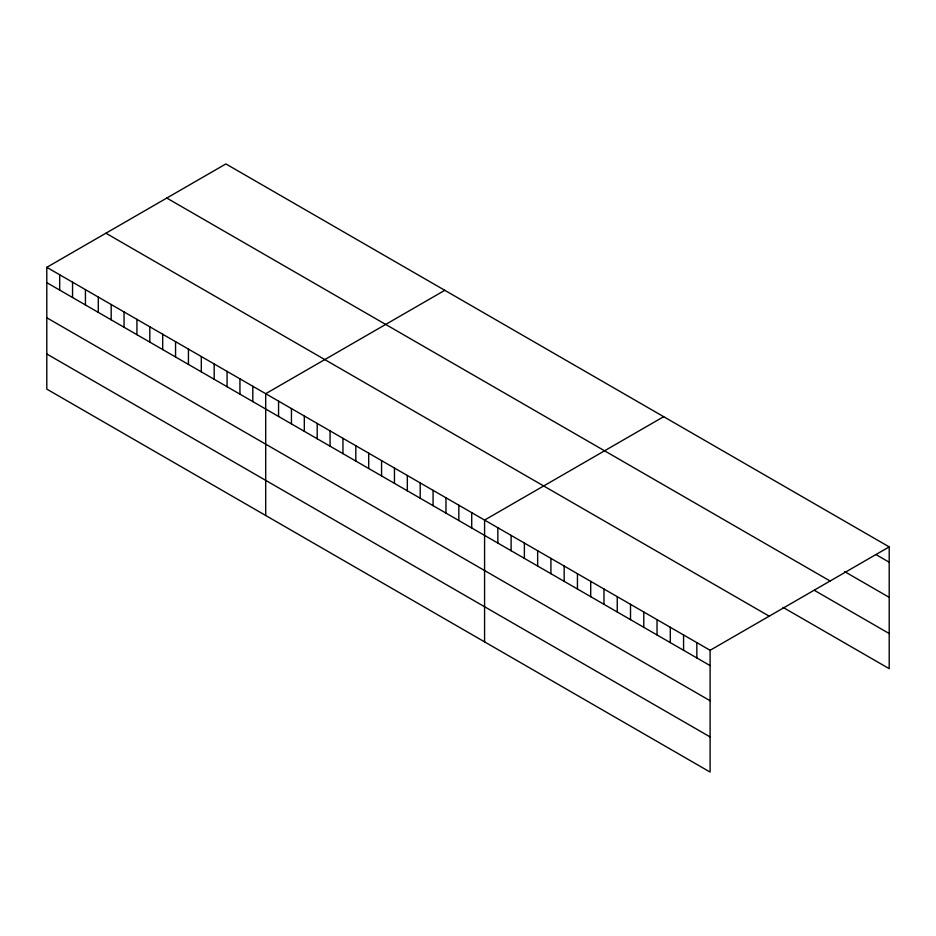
<?xml version="1.0" encoding="UTF-8"?>
<svg xmlns="http://www.w3.org/2000/svg" width="936" height="936" viewBox="0 0 936 936"><rect width="100%" height="100%" fill="white"/><g stroke="black" fill="none" stroke-linecap="round" stroke-linejoin="round"><path stroke-width="1.4" d="M46.8 267.333L710.108 650.286L710.108 772.071L46.8 389.107L46.8 267.333L225.892 163.929L889.2 546.893L889.2 668.667L783.069 607.394M444.787 290.312L265.695 393.705L265.695 515.49M663.671 416.684L484.579 520.077L484.579 641.862M710.108 650.286L889.2 546.893M875.932 554.545L889.2 562.208M844.576 571.58L889.2 597.343M166.795 198.058L830.103 581.01M814.425 590.37L889.2 633.532M105.897 233.204L769.205 616.169M46.8 282.649L710.108 665.601M46.8 317.784L710.108 700.736M46.8 353.983L710.108 736.936M696.84 642.622L696.84 657.949M683.572 634.971L683.572 650.286M670.305 627.307L670.305 642.622M657.037 619.655L657.037 634.971M643.781 611.992L643.781 627.307M630.513 604.328L630.513 619.655M617.245 596.677L617.245 611.992M603.977 589.013L603.977 604.328M590.71 581.35L590.71 596.677M577.442 573.698L577.442 589.013M564.174 566.034L564.174 581.35M550.918 558.382L550.918 573.698M537.65 550.719L537.65 566.034M524.382 543.055L524.382 558.382M511.115 535.404L511.115 550.719M497.847 527.74L497.847 543.055M471.709 512.647L471.709 527.962M458.827 505.218L458.827 520.533M445.957 497.776L445.957 513.103M433.075 490.347L433.075 505.662M420.205 482.917L420.205 498.233M407.324 475.476L407.324 490.792M394.454 468.047L394.454 483.362M381.572 460.606L381.572 475.933M368.702 453.176L368.702 468.491M355.82 445.747L355.82 461.062M342.95 438.305L342.95 453.632M330.069 430.876L330.069 446.191M317.199 423.446L317.199 438.762M304.317 416.005L304.317 431.32M291.447 408.576L291.447 423.891M278.565 401.135L278.565 416.461M252.814 386.275L252.814 401.591M239.944 378.834L239.944 394.161M227.062 371.405L227.062 386.72M214.192 363.975L214.192 379.291M201.31 356.534L201.31 371.849M188.44 349.105L188.44 364.42M175.559 341.663L175.559 356.99M162.689 334.234L162.689 349.549M149.807 326.804L149.807 342.12M136.937 319.363L136.937 334.69M124.055 311.934L124.055 327.249M111.185 304.504L111.185 319.82M98.303 297.063L98.303 312.378M85.433 289.633L85.433 304.949M72.552 282.192L72.552 297.519M59.682 274.763L59.682 290.078"/></g></svg>
